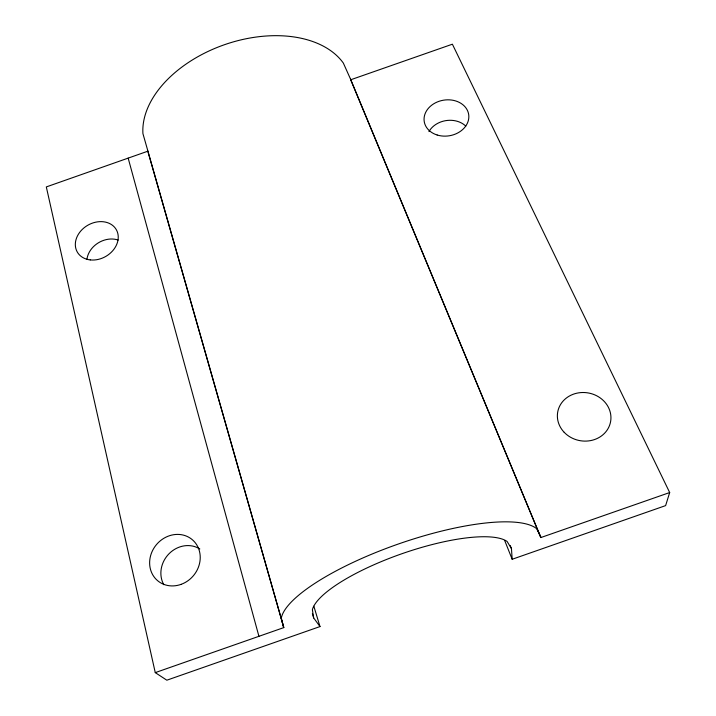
<?xml version="1.0" encoding="UTF-8"?>
<svg xmlns="http://www.w3.org/2000/svg" width="716" height="716" viewBox="0 0 716 716"><rect width="100%" height="100%" fill="white"/><g stroke="black" fill="none" stroke-linecap="round" stroke-linejoin="round"><path stroke-width="1.07" d="M540.857 537.555L350.688 79.78L452.387 44.195L669.684 492.545L540.857 537.555L350.545 79.136L343.34 63.071A108.035 69.425 -19.2 0 0 224.099 44.84A108.035 69.425 -19.2 0 0 142.923 133.606L283.805 627.601L155.265 672.619L46.316 186.921L147.8 151.21L283.805 627.601M669.684 492.545L665.62 505.612L512.164 559.268L504.726 540.607M313.85 606.228L319.989 626.572L166.837 680.2L155.265 672.619M312.382 613.639L313.662 617.926L319.989 626.572M512.164 559.268L511.466 548.653L507.116 541.475A104.966 28.452 -19.2 0 0 401.783 553.772A104.966 28.452 -19.2 0 0 312.382 609.683L313.662 617.926M147.487 150.584L147.8 151.21M540.866 537.179L536.66 528.668A137.078 37.241 -19.2 0 0 398.257 544.044A137.078 37.241 -19.2 0 0 281.29 618.114L283.545 627.305M510.222 545.547L511.466 548.653M128.164 158.12L258.932 636.318M350.545 79.136L350.688 79.78M86.967 259.174A21.919 17.739 -30.1 0 1 118.167 240.048M163.794 584.695A26.071 23.574 -51.1 0 1 169.236 553.54A26.071 23.574 -51.1 0 1 199.809 548.957M428.947 131.592A21.945 17.766 -9.1 0 1 465.794 126.132M90.225 259.917A22.491 18.007 -29.9 0 0 117.764 233.282A22.491 18.007 -29.9 0 0 82.367 229.317A22.491 18.007 -29.9 0 0 90.225 259.917M181.112 584.354A26.85 24.147 -49.9 0 0 193.096 540.401A26.85 24.147 -49.9 0 0 150.593 555.732A26.85 24.147 -49.9 0 0 181.112 584.354M437.145 135.002A22.518 18.043 -9.3 0 0 468.747 114.954A22.518 18.043 -9.3 0 0 433.44 103.972A22.518 18.043 -9.3 0 0 437.145 135.002M564.19 432.312A26.877 24.21 10.7 0 0 609.602 425.286A26.877 24.21 10.7 0 0 578.689 392.842A26.877 24.21 10.7 0 0 564.19 432.312"/></g></svg>
